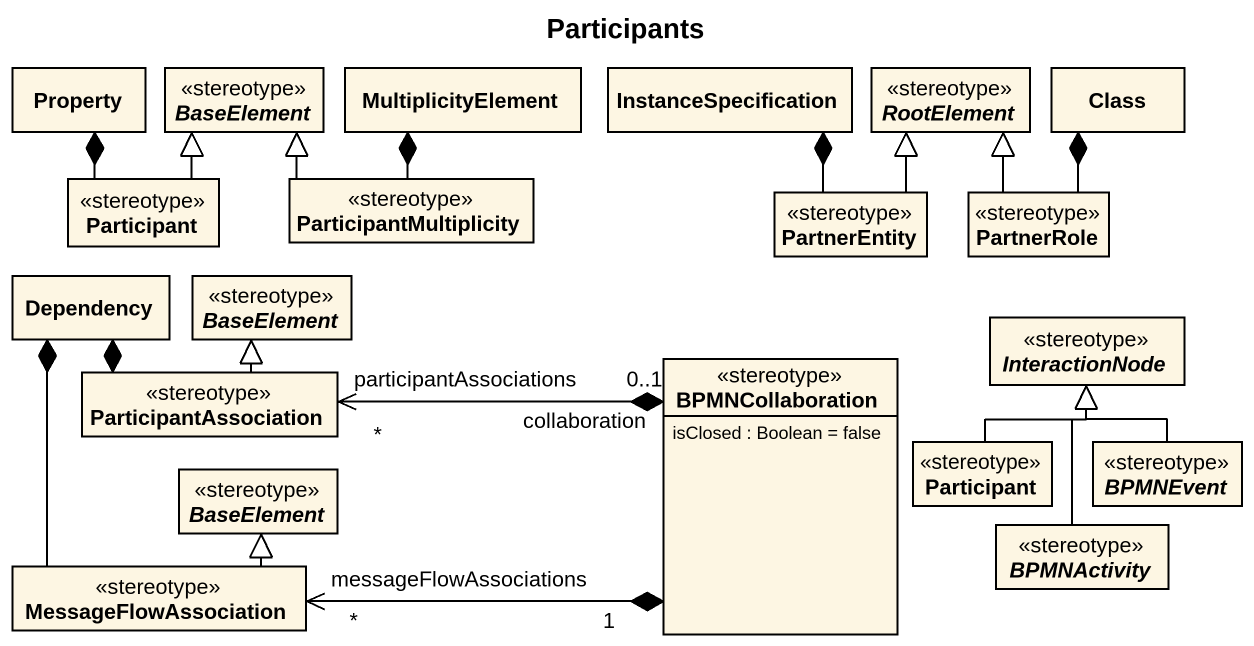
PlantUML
@startuml
title Participants
hide circle
hide empty members
class Property
abstract class BaseElement <<stereotype>>
class MultiplicityElement
class InstanceSpecification
abstract class RootElement <<stereotype>>
class "Class" as Class_
class "Participant" as Participant_ <<stereotype>>
class ParticipantMultiplicity <<stereotype>>
class PartnerEntity <<stereotype>>
class PartnerRole <<stereotype>>
class Dependency
abstract class "BaseElement" as BaseElement_2 <<stereotype>>
class ParticipantAssociation <<stereotype>>
class BPMNCollaboration <<stereotype>> {
  isClosed : Boolean = false
}
abstract class InteractionNode <<stereotype>>
abstract class "BaseElement" as BaseElement_3 <<stereotype>>
class "Participant" as Participant__2 <<stereotype>>
abstract class BPMNEvent <<stereotype>>
class MessageFlowAssociation <<stereotype>>
abstract class BPMNActivity <<stereotype>>
Participant_ -up-* Property
Participant_ -up-|> BaseElement
ParticipantMultiplicity -up-|> BaseElement
ParticipantMultiplicity -up-* MultiplicityElement
PartnerEntity -up-* InstanceSpecification
PartnerEntity -up-|> RootElement
PartnerRole -up-|> RootElement
PartnerRole -up-* Class_
ParticipantAssociation -up-* Dependency
ParticipantAssociation -up-|> BaseElement_2
BPMNCollaboration "collaboration\n0..1" *-left-> "participantAssociations\n*" ParticipantAssociation
BPMNCollaboration "1" *-left-> "messageFlowAssociations\n*" MessageFlowAssociation
Participant__2 -up-|> InteractionNode
BPMNEvent -up-|> InteractionNode
MessageFlowAssociation -up-* Dependency
MessageFlowAssociation -up-|> BaseElement_3
BPMNActivity -up-|> InteractionNode
@enduml
